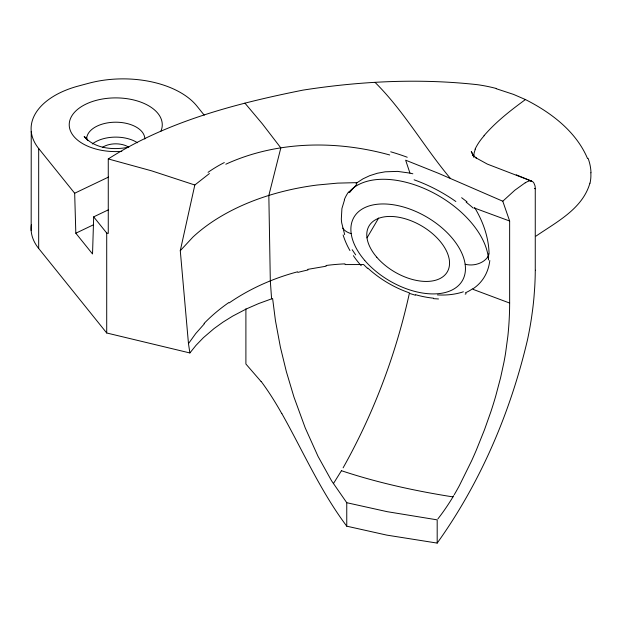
<?xml version="1.0" encoding="UTF-8"?>
<svg xmlns="http://www.w3.org/2000/svg" width="622" height="622" viewBox="0 0 622 622"><rect width="100%" height="100%" fill="white"/><g stroke="black" fill="none" stroke-linecap="round" stroke-linejoin="round"><path stroke-width="0.93" d="M31.17 230.645L31.232 131.429M535.262 271.005A170.07 57.823 -75.2 0 1 534.679 287.792L534.01 296.873A145.478 49.457 -75.2 0 1 532.619 309.818L531.6 317.181A133.707 45.46 -75.2 0 1 527.518 339.713C510.499 412.192 480.627 482.454 437.188 543.092L386.798 535.114L346.757 526.181L346.757 502.708L331.596 480.837L318.044 456.392L305.223 427.889L293.934 396.984L286.345 371.583L280.398 347.177L275.437 320.587L272.615 298.49L258.698 303.544L246.514 308.862L232.698 316.1L222.979 322.142L214.038 328.572L203.402 337.684L195.977 345.373L189.881 352.954L106.712 332.988L38.681 248.466L38.681 148.51A81.42 47.008 0 0 1 78.209 86.077L88.752 83.247A81.42 47.008 0 0 1 196.902 106.067L204.226 115.171M108.446 209.801L93.681 216.853L106.712 233.04L106.712 332.988M496.247 88.472A181.857 171.773 -75.2 0 0 477.61 84.709C419.632 78.232 360.55 81.155 302.984 90.12C235.474 103.633 166.844 121.484 108.267 158.937L108.267 233.413L106.712 233.04M245.9 308.846L245.9 364.01L261.139 381.605M437.188 543.092L437.188 519.852L387.156 511.673L346.757 502.708M454.262 494.684L454.355 494.521A179.245 60.94 -75.2 0 0 459.386 485.588L471.632 460.77A225.685 76.731 -75.2 0 0 476.398 449.924L484.452 429.849L490.875 411.717A151.441 51.486 -75.2 0 0 495.664 396.268L500.617 377.601L503.944 362.261A115.054 39.116 -75.2 0 0 505.546 353.327L507.871 336.09A153.237 52.1 -75.2 0 0 509.286 317.477L509.379 315.424A176.415 59.976 -75.2 0 0 509.643 303.964L509.643 221.02L502.778 201.217L438.533 173.336L405.645 160.181L409.945 173.103L412.852 173.795M535.262 269.816L535.262 188.723A13.311 4.525 -75.2 0 0 535.013 185.822L533.886 182.977A30.074 10.224 -75.2 0 0 531.6 181.134L487.353 164.107L476.009 157.864L476.46 158.276L472.448 154.435L472.914 154.964M348.919 192.19A80.261 47.186 30.4 0 1 427.361 189.881A80.261 47.186 30.4 0 1 488.153 256.334L488.48 259.957L488.643 253.955M535.262 270.609L535.262 270.212M93.681 216.853L92.53 253.97L75.822 233.211L74.671 193.232L38.681 148.51M189.881 352.954L188.474 343.616L180.279 250.697L194.818 185.006L209.412 173.546M589.905 183.179C582.511 208.914 556.48 222 536.008 236.103M475.286 149.179L474.057 153.237L473.793 156.635M344.565 199.748L341.921 208.533L341.322 219.006A72.479 59.658 -8.8 0 0 341.711 222.901L344.681 234.626M343.111 467.837C373.69 413.42 395.957 354.299 409.362 293.351L415.379 295.217M367.003 237.884L378.666 218.003M333.376 483.675L341.501 470.613M488.651 255.432L488.13 256.326A17.447 12.782 -8.1 0 1 465.155 264.241M453.702 495.641L453.135 496.589M452.948 496.9C415.527 491.015 377.608 482.765 341.447 470.706M188.474 343.616L195.689 333.602L204.49 323.65M180.279 250.697L192.921 237.083A210.314 121.422 0 0 1 214.963 220.064C238.459 204.996 265.034 195.215 292.223 189.298A184.664 106.619 0 0 1 317.103 185.037L337.583 183.125L357.183 182.635L363.007 178.825L369.81 175.637L377.383 173.243L385.212 171.804L397.536 171.392L409.945 173.103M484.002 135.689C496.006 121.749 510.639 110.382 525.434 99.559C551.038 112.52 575.995 131.32 587.502 158.447M356.002 183.824L357.183 182.635M502.778 201.217L514.814 190.239L525.287 182.705M229.168 302.914C249.896 288.592 273.268 278.259 297.588 271.798M466.205 293.67L465.194 294.152M225.825 164.216C276.774 140.844 336.261 140.121 389.73 154.979M74.671 193.232L108.547 177.06M75.822 233.211L93.3 224.861M307.703 269.373L326.177 266.2M128.824 147.15C113.639 150.283 94.941 148.907 84.157 136.467L87.749 140.44L86.023 137.159M345.062 264.575L363.621 264.544L367.423 268.292M438.518 298.964L433.612 298.661M530.721 180.948L531.608 181.126L516.26 174.836M108.267 158.937L151.636 170.848L194.818 185.006M496.193 88.697L513.547 94.404L525.434 99.559M473.194 289.409L509.643 303.054M474.143 207.919L509.643 221.02M534.422 188.388L535.262 188.723M461.641 197.703L467.005 201.831M375.183 82.516C404.144 111.291 424.22 147.274 450.367 178.382M244.92 103.135L262.336 123.825L280.825 147.904L268.836 195.44L270.313 280.872L271.596 298.824M346.757 526.181C320.594 491.372 303.077 451.261 281.82 413.513M355.683 254.903L352.161 249.694M473.319 155.632L471.289 151.387L473.948 157.42M590.846 172.784L590.9 175.396A51.649 42.249 -1.2 0 1 590.006 183.195M38.681 248.466A81.42 47.008 0 0 1 31.364 224.876M351.173 233.631A17.447 12.782 -8.1 0 1 342.699 228.095M344.316 199.67A48.811 41.301 2.8 0 1 348.53 191.988M349.58 192.602A99.178 86.046 12.8 0 1 356.826 184.485M489.809 260.501A73.761 51.844 41.1 0 1 472.782 288.927M297.915 272.382A169.06 114.386 -0.5 0 1 307.983 269.979M325.99 265.508A156.386 108.974 0.2 0 1 345 263.86M361.211 265.711A103.05 77.54 15.2 0 1 353.366 255.665M409.362 292.845A70.737 41.06 30.3 0 1 367.812 268.098M452.855 497.11A195.277 66.391 -75.2 0 1 437.888 518.896M472.479 288.849A66.632 44.722 20.4 0 1 465.365 292.838M463.382 291.788A73.225 51.261 26.6 0 1 437.453 294.906M433.542 298.195A97.499 75.565 38.5 0 1 415.418 294.673M349.945 250.565A106.238 86.862 -1.6 0 1 343.111 234.96M474.71 207.709A85.782 59.914 47.5 0 1 489.063 254.103M466.135 202.119A79.453 32.305 30.4 0 1 473.163 208.067M414.104 179.812A80.013 35.812 29.3 0 1 455.864 201.52M261.147 381.41A226.066 77.781 75 0 1 281.797 413.63M102.35 147.445A17.447 10.076 0 0 1 128.078 146.776M204.047 323.502A203.021 125.442 -3.6 0 1 228.678 302.642M588.085 158.291A67.72 55.257 -3.9 0 1 590.993 172.776M86.668 138.986A29.078 16.786 0 0 1 115.746 122.2A29.078 16.786 0 0 1 144.825 138.986M121.819 151.371A46.526 26.863 0 0 1 69.221 124.89A46.526 26.863 0 0 1 121.313 98.082A46.526 26.863 0 0 1 160.873 131.273M92.305 143.97A29.078 16.786 0 0 1 137.501 142.765M208.067 172.333A205.237 147.795 26.5 0 1 224.309 162.56M525.271 182.821A59.712 20.301 -75.2 0 1 530.76 180.769M390.694 151.799A141.124 85.906 15.5 0 1 407.231 157.242M475.091 149.148A118.841 68.614 0 0 1 484.157 135.736M376.8 257.251A45.359 26.668 30.4 0 0 447.234 271.985A45.359 26.668 30.4 0 0 400.459 217.576A45.359 26.668 30.4 0 0 376.8 257.251M364.733 260.424A62.799 36.923 30.4 0 0 462.239 280.856A62.799 36.923 30.4 0 0 397.52 205.524A62.799 36.923 30.4 0 0 364.733 260.424"/></g></svg>
